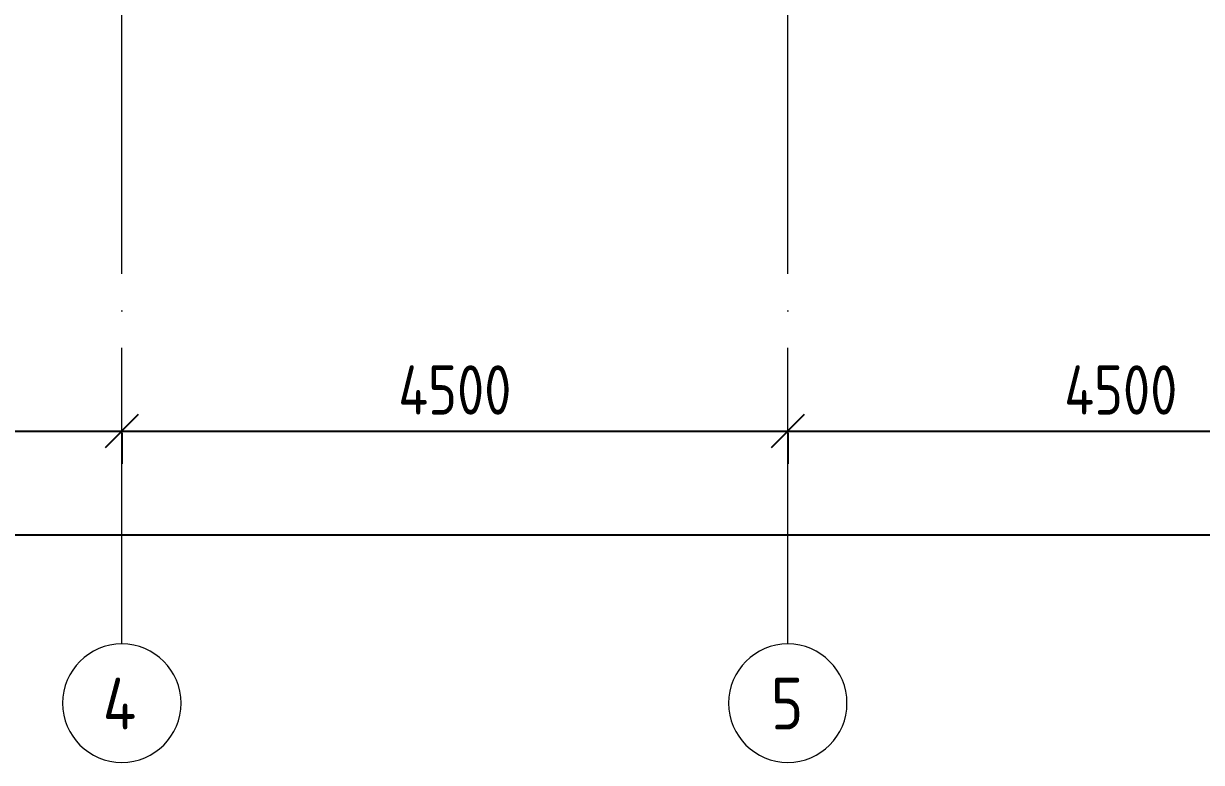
# Model space of a CAD drawing. Header units: millimetres. Extents: x -68946 to 690821, y -552984 to 293768.
# Drawn here: x 9398 to 17357, y -221364 to -216373 of the extents above; entities that cross this region are included whole.
import ezdxf

# ---------------------------------------------------------------- set-up
doc = ezdxf.new("R2010")
doc.units = ezdxf.units.MM
doc.linetypes.add('ADSK_Линия сетки', pattern=[2500, 2000, -250, 0, -250])
doc.layers.get('Defpoints').update_dxf_attribs({"color": 250})
for name, color, linetype, lineweight in [('A-____-____-DIMS', 250, 'Continuous', 9), ('S-GRID-____-IDEN', 250, 'Continuous', 9), ('S-GRID-____-OTLN', 250, 'Continuous', 9)]:
    doc.layers.add(name, color=color, linetype=linetype, lineweight=lineweight)
doc.styles.add('GOST Common', font='', dxfattribs={"width": 0.9, "height": 350})
doc.styles.get("Standard").update_dxf_attribs({"font": 'ГОСТ тип А.ttf'})
doc.styles.get('GOST Common').set_extended_font_data('GOST Common')
doc.dimstyles.new('А3', dxfattribs={"dimtxt": 333, "dimasz": 222, "dimexe": 222, "dimexo": 111, "dimgap": 111, "dimtad": 1, "dimtoh": 1, "dimdec": 0, "dimrnd": 0.0015, "dimzin": 0, "dimdsep": 46, "dimtxsty": 'Standard', "dimblk": 'OBLIQUE', "dimcen": 0, "dimclrd": 7, "dimclre": 7, "dimclrt": 7, "dimadec": 0, "dimazin": 0, "dimtfac": 1, "dimtdec": 0, "dimtofl": 0, "dimtmove": 0, "dimatfit": 3, "dimfxl": 1, "dimtolj": 1, "dimtzin": 0, "dimarcsym": 0})

# ---------------------------------------------------------------- blocks, each defined once
blk = doc.blocks.new('Ось сетки - Круг_Ø8 мм-39983606-АР1_Маркировочный план 3 этажа')
at = {"layer": 'S-GRID-____-IDEN'}
for start, end in [(360, 180), (180, 360)]:
    blk.add_arc((0, 0), 4, start, end, dxfattribs=at)
blk = doc.blocks.new('_Oblique')
at = {"color": 0, "linetype": 'ByBlock', "lineweight": -2}
blk.add_line((-0.5, -0.5), (0.5, 0.5), dxfattribs=at)
blk = doc.blocks.new('*D3074')
at = {"layer": 'A-____-____-DIMS', "color": 7, "lineweight": -2, "transparency": 16777216}
for p, q in [((5561.8, -219125.4), (10061.8, -219125.4)), ((5561.8, -219136.4), (5561.8, -219347.4)), ((10061.8, -219136.4), (10061.8, -219347.4))]:
    blk.add_line(p, q, dxfattribs=at)
at = {"layer": 'Defpoints', "color": 0, "lineweight": 30, "transparency": 16777216}
for p in [(5561.8, -219025.4), (10061.8, -219025.4), (10061.8, -219125.4)]:
    blk.add_point(p, dxfattribs=at)
at = {"layer": 'A-____-____-DIMS', "color": 7, "lineweight": -2, "transparency": 16777216, "xscale": 222, "yscale": 222, "zscale": 222, "rotation": 180}
blk.add_blockref('_Oblique', (5561.8, -219125.4), dxfattribs=at)
at = {"layer": 'A-____-____-DIMS', "color": 7, "lineweight": -2, "transparency": 16777216, "xscale": 222, "yscale": 222, "zscale": 222}
blk.add_blockref('_Oblique', (10061.8, -219125.4), dxfattribs=at)
at = {"layer": 'A-____-____-DIMS', "color": 7, "transparency": 16777216, "insert": (7811.8, -218847.9), "char_height": 333, "width": 2.567, "attachment_point": 5}
blk.add_mtext('\\A1;4500', dxfattribs=at)
blk = doc.blocks.new('*D3075')
at = {"layer": 'A-____-____-DIMS', "color": 7, "lineweight": -2, "transparency": 16777216}
for p, q in [((10061.8, -219125.4), (14561.8, -219125.4)), ((10061.8, -219136.4), (10061.8, -219347.4)), ((14561.8, -219136.4), (14561.8, -219347.4))]:
    blk.add_line(p, q, dxfattribs=at)
at = {"layer": 'Defpoints', "color": 0, "lineweight": 30, "transparency": 16777216}
for p in [(10061.8, -219025.4), (14561.8, -219025.4), (14561.8, -219125.4)]:
    blk.add_point(p, dxfattribs=at)
at = {"layer": 'A-____-____-DIMS', "color": 7, "lineweight": -2, "transparency": 16777216, "xscale": 222, "yscale": 222, "zscale": 222, "rotation": 180}
blk.add_blockref('_Oblique', (10061.8, -219125.4), dxfattribs=at)
at = {"layer": 'A-____-____-DIMS', "color": 7, "lineweight": -2, "transparency": 16777216, "xscale": 222, "yscale": 222, "zscale": 222}
blk.add_blockref('_Oblique', (14561.8, -219125.4), dxfattribs=at)
at = {"layer": 'A-____-____-DIMS', "color": 7, "transparency": 16777216, "insert": (12311.8, -218847.9), "char_height": 333, "width": 2.567, "attachment_point": 5}
blk.add_mtext('\\A1;4500', dxfattribs=at)
blk = doc.blocks.new('*D3076')
at = {"layer": 'A-____-____-DIMS', "color": 7, "lineweight": -2, "transparency": 16777216}
for p, q in [((14561.8, -219125.4), (19061.8, -219125.4)), ((14561.8, -219136.4), (14561.8, -219347.4)), ((19061.8, -219136.4), (19061.8, -219347.4))]:
    blk.add_line(p, q, dxfattribs=at)
at = {"layer": 'Defpoints', "color": 0, "lineweight": 30, "transparency": 16777216}
for p in [(14561.8, -219025.4), (19061.8, -219025.4), (19061.8, -219125.4)]:
    blk.add_point(p, dxfattribs=at)
at = {"layer": 'A-____-____-DIMS', "color": 7, "lineweight": -2, "transparency": 16777216, "xscale": 222, "yscale": 222, "zscale": 222, "rotation": 180}
blk.add_blockref('_Oblique', (14561.8, -219125.4), dxfattribs=at)
at = {"layer": 'A-____-____-DIMS', "color": 7, "lineweight": -2, "transparency": 16777216, "xscale": 222, "yscale": 222, "zscale": 222}
blk.add_blockref('_Oblique', (19061.8, -219125.4), dxfattribs=at)
at = {"layer": 'A-____-____-DIMS', "color": 7, "transparency": 16777216, "insert": (16811.8, -218847.9), "char_height": 333, "width": 2.567, "attachment_point": 5}
blk.add_mtext('\\A1;4500', dxfattribs=at)
blk = doc.blocks.new('*D3065')
at = {"layer": 'A-____-____-DIMS', "color": 7, "lineweight": -2, "transparency": 16777216}
for p, q in [((-3188.2, -219825.4), (65961.8, -219825.4)), ((-3188.2, -219836.4), (-3188.2, -220047.4)), ((65961.8, -219836.4), (65961.8, -220047.4))]:
    blk.add_line(p, q, dxfattribs=at)
at = {"layer": 'Defpoints', "color": 0, "lineweight": 30, "transparency": 16777216}
for p in [(-3188.2, -219725.4), (65961.8, -219725.4), (65961.8, -219825.4)]:
    blk.add_point(p, dxfattribs=at)
at = {"layer": 'A-____-____-DIMS', "color": 7, "lineweight": -2, "transparency": 16777216, "xscale": 222, "yscale": 222, "zscale": 222, "rotation": 180}
blk.add_blockref('_Oblique', (-3188.2, -219825.4), dxfattribs=at)
at = {"layer": 'A-____-____-DIMS', "color": 7, "lineweight": -2, "transparency": 16777216, "xscale": 222, "yscale": 222, "zscale": 222}
blk.add_blockref('_Oblique', (65961.8, -219825.4), dxfattribs=at)
at = {"layer": 'A-____-____-DIMS', "color": 7, "transparency": 16777216, "insert": (31386.8, -219547.9), "char_height": 333, "width": 2.919, "attachment_point": 5}
blk.add_mtext('\\A1;69150', dxfattribs=at)

msp = doc.modelspace()

# ---------------------------------------------------------------- linework, layer by layer
at = {"layer": 'S-GRID-____-OTLN', "color": 18, "linetype": 'ADSK_Линия сетки', "true_color": 0x000000}
for p, q in [((10061.7763, -220563.733), (10061.7763, -199653.1503)), ((14561.7763, -220563.733), (14561.7763, -199653.1503))]:
    msp.add_line(p, q, dxfattribs=at)

# ---------------------------------------------------------------- block references
at = {"layer": 'S-GRID-____-IDEN', "color": 18, "true_color": 0x000000, "xscale": 99.99999999999993, "yscale": 99.99999999999993, "zscale": 99.99999999999993}
for p in [(10061.7763, -220963.733), (14561.7763, -220963.733)]:
    msp.add_blockref('Ось сетки - Круг_Ø8 мм-39983606-АР1_Маркировочный план 3 этажа', p, dxfattribs=at)

# ---------------------------------------------------------------- texts
at = {"layer": 'S-GRID-____-IDEN', "color": 18, "true_color": 0x000000, "char_height": 350, "attachment_point": 1, "style": 'GOST Common'}
for s, insert, width in [('\\fGOST Common|b0|i0|c204|p34|;\\W.9;4', (9933.1457, -220791.1996), 310.253062), ('\\fGOST Common|b0|i0|c204|p34|;\\W.9;5', (14447.9957, -220791.1996), 274.177125)]:
    msp.add_mtext(s, dxfattribs=dict(at, insert=insert, width=width))

# ---------------------------------------------------------------- dimensions: what is measured, and where the dimension line sits
at = {"layer": 'A-____-____-DIMS', "color": 18, "true_color": 0x000000}
for base, p1, p2, picture, middle in [((10061.7763, -219125.3642), (5561.7763, -219025.3793), (10061.7763, -219025.3793), '*D3074', (7811.7763, -218847.8642)), ((14561.7763, -219125.3642), (10061.7763, -219025.3793), (14561.7763, -219025.3793), '*D3075', (12311.7763, -218847.8642)), ((19061.7763, -219125.3642), (14561.7763, -219025.3793), (19061.7763, -219025.3793), '*D3076', (16811.7763, -218847.8642)), ((65961.7763, -219825.3642), (-3188.2237, -219725.3793), (65961.7763, -219725.3793), '*D3065', (31386.7763, -219547.8642))]:
    dim = msp.add_linear_dim(base=base, p1=p1, p2=p2, dimstyle='А3', dxfattribs=at)
    dim.commit()
    dim.dimension.update_dxf_attribs({"geometry": picture, "text_midpoint": middle})

doc.saveas('drawing.dxf')
